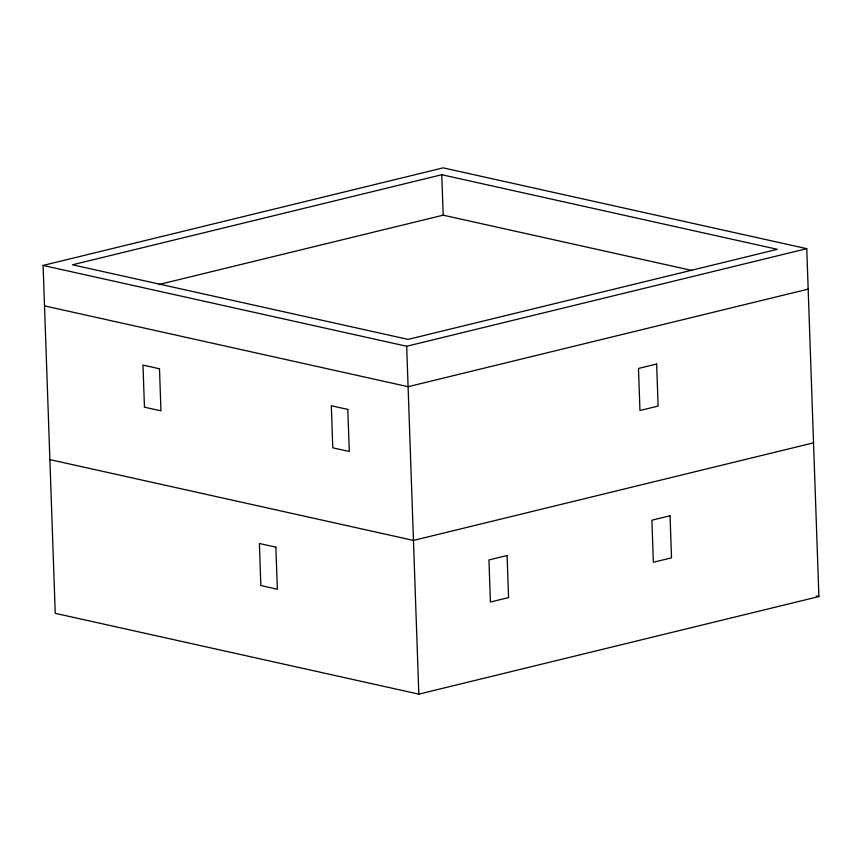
<?xml version="1.0" encoding="UTF-8"?>
<svg xmlns="http://www.w3.org/2000/svg" width="862" height="862" viewBox="0 0 862 862"><rect width="100%" height="100%" fill="white"/><g stroke="black" fill="none" stroke-linecap="round" stroke-linejoin="round"><path stroke-width="1.29" d="M43.1 265.442L443.176 167.864L806.757 248.676L818.9 596.558L418.824 694.136L55.243 613.324L43.1 265.442L406.681 346.255L806.757 248.676M441.775 174.727L72.473 264.796L408.082 339.391L777.384 249.323L441.775 174.727L443.187 215.177L692.272 270.539M158.705 284.557L443.187 215.177M808.168 289.126L408.092 386.704L44.512 305.891M813.534 442.842L413.458 540.42L49.877 459.608M816.271 595.976L818.9 596.558M406.681 346.255L418.824 694.136M656.65 364.023L638.494 368.451L639.96 410.517L658.115 406.088L656.65 364.023M507.104 555.516L488.948 559.944L490.413 602.021L508.569 597.592L507.104 555.516M670.054 515.778L651.898 520.206L653.364 562.272L671.52 557.843L670.054 515.778M347.817 409.418L331.32 405.754L332.786 447.82L349.293 451.494L347.817 409.418M159.492 368.774L142.984 365.111L144.46 407.176L160.957 410.851L159.492 368.774M275.883 547.165L259.387 543.502L260.852 585.567L277.348 589.242L275.883 547.165"/></g></svg>
